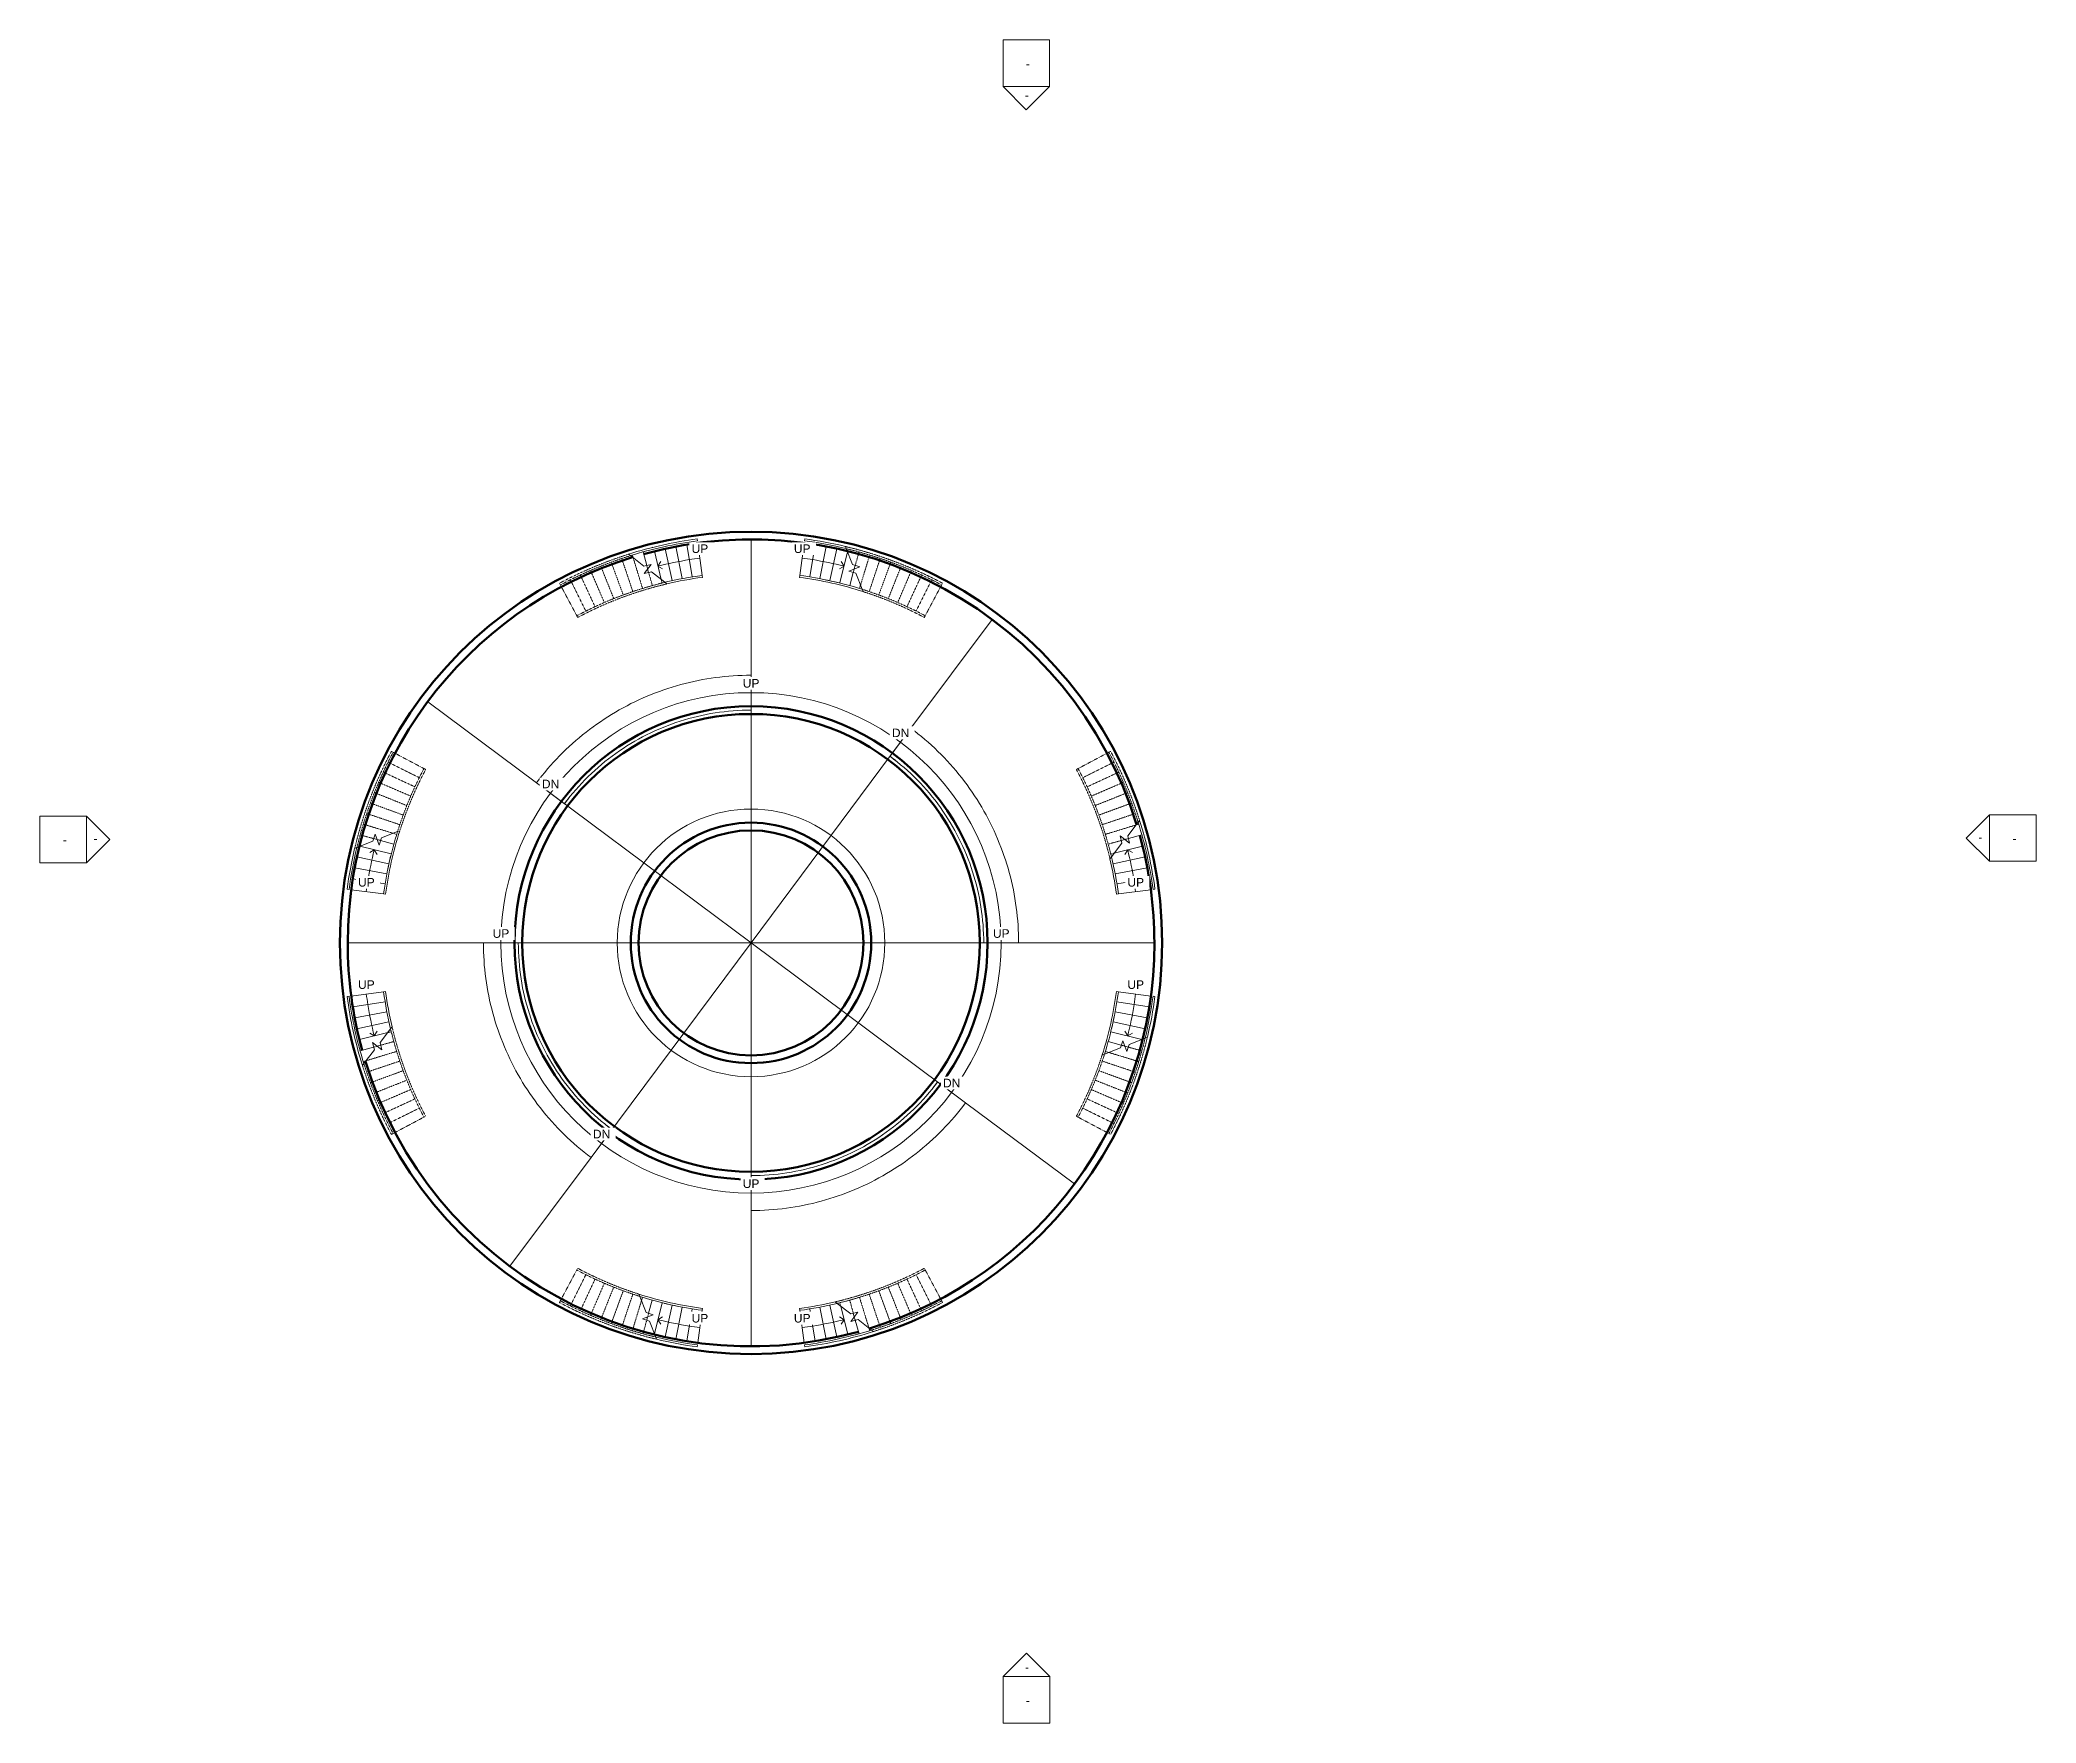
# Model space of a CAD drawing. Header units: inches. Extents: x -1067 to 992, y -835 to 901.
import ezdxf

# ---------------------------------------------------------------- set-up
doc = ezdxf.new("R2010")
doc.units = ezdxf.units.IN
doc.header["$MEASUREMENT"] = 0
doc.linetypes.add('Overhead 1_16_', pattern=[0.101562, 0.0625, -0.039062])
for name, color, linetype, lineweight in [('A-ANNO-SYMB', 6, 'Continuous', 9), ('A-ANNO-TEXT', 2, 'Continuous', 9), ('A-DETL', 5, 'Continuous', 9), ('A-FLOR-HRAL', 1, 'Continuous', 9), ('A-FLOR-OTLN', 6, 'Continuous', 13), ('A-FLOR-STRS', 2, 'Continuous', 9), ('A-SECT-MBND', 5, 'Overhead 1_16_', 9), ('A-WALL', 2, 'Continuous', 13)]:
    doc.layers.add(name, color=color, linetype=linetype, lineweight=lineweight)

# ---------------------------------------------------------------- blocks, each defined once
blk = doc.blocks.new('Railing - Railing-176535-Ground')
at = {"layer": 'A-FLOR-HRAL'}
for p, q in [((-695.6, 85.6), (-698, 84.6)), ((-695.6, 85.6), (-698, 84.6)), ((-712.3, 20.3), (-710.3, 20)), ((-710.3, 20), (-712.3, 20.3))]:
    blk.add_line(p, q, dxfattribs=at)
for points in [[(-698, 84.6), (-704.6, 63.7), (-709.4, 42.1), (-712.3, 20.3)], [(-712.3, 20.3), (-709.4, 42.1), (-704.6, 63.7), (-698, 84.6)], [(-710.3, 20), (-707.4, 42.2), (-702.5, 64.2), (-695.6, 85.6)], [(-710.3, 20), (-707.4, 42.2), (-702.5, 64.2), (-695.6, 85.6)]]:
    blk.add_open_spline(points, degree=3, dxfattribs=at)
at = {"layer": 'A-SECT-MBND'}
blk.add_line((-670.8, 149.6), (-669, 148.7), dxfattribs=at)
for radius, end in [(382.2, 162.537), (380.2, 162.2937)]:
    blk.add_arc((-333.4, -30.1), radius, 151.9565, end, dxfattribs=at)
blk = doc.blocks.new('Railing - Railing-176539-Ground')
at = {"layer": 'A-FLOR-HRAL'}
for p, q in [((-740, 68.2), (-742.2, 67.3)), ((-740, 68.2), (-742.2, 67.3)), ((-750, 25.3), (-748, 25)), ((-748, 25), (-750, 25.3))]:
    blk.add_line(p, q, dxfattribs=at)
for points in [[(-742.2, 67.3), (-745.5, 53.5), (-748.1, 39.4), (-750, 25.3)], [(-750, 25.3), (-748.1, 39.4), (-745.5, 53.5), (-742.2, 67.3)], [(-748, 25), (-746.1, 39.5), (-743.4, 54), (-740, 68.2)], [(-748, 25), (-746.1, 39.5), (-743.4, 54), (-740, 68.2)]]:
    blk.add_open_spline(points, degree=3, dxfattribs=at)
at = {"layer": 'A-SECT-MBND'}
blk.add_line((-704.3, 167.5), (-702.6, 166.5), dxfattribs=at)
for radius, end in [(420.2, 166.5991), (418.2, 166.4084)]:
    blk.add_arc((-333.4, -30.1), radius, 151.9565, end, dxfattribs=at)
blk = doc.blocks.new('Railing - Railing-176648-Ground')
at = {"layer": 'A-FLOR-HRAL'}
for p, q in [((-748, -85.2), (-750, -85.5)), ((-750, -85.5), (-748, -85.2)), ((-734.2, -156.4), (-732.7, -154.5)), ((-734.2, -156.4), (-732.7, -154.5))]:
    blk.add_line(p, q, dxfattribs=at)
for points in [[(-750, -85.5), (-746.8, -109.5), (-741.5, -133.3), (-734.2, -156.4)], [(-750, -85.5), (-746.8, -109.5), (-741.5, -133.3), (-734.2, -156.4)], [(-732.7, -154.5), (-739.8, -131.9), (-744.9, -108.6), (-748, -85.2)], [(-748, -85.2), (-744.9, -108.6), (-739.8, -131.9), (-732.7, -154.5)]]:
    blk.add_open_spline(points, degree=3, dxfattribs=at)
at = {"layer": 'A-SECT-MBND'}
blk.add_line((-702.6, -226.7), (-704.3, -227.7), dxfattribs=at)
for radius, start in [(420.2, 197.4912), (418.2, 197.3005)]:
    blk.add_arc((-333.4, -30.1), radius, start, 208.0435, dxfattribs=at)
blk = doc.blocks.new('Railing - Railing-176652-Ground')
at = {"layer": 'A-FLOR-HRAL'}
for p, q in [((-710.3, -80.2), (-712.3, -80.5)), ((-712.3, -80.5), (-710.3, -80.2)), ((-705.2, -118.9), (-703.6, -116.8)), ((-705.2, -118.9), (-703.6, -116.8))]:
    blk.add_line(p, q, dxfattribs=at)
for points in [[(-712.3, -80.5), (-710.6, -93.4), (-708.2, -106.2), (-705.2, -118.9)], [(-712.3, -80.5), (-710.6, -93.4), (-708.2, -106.2), (-705.2, -118.9)], [(-703.6, -116.8), (-706.5, -104.7), (-708.7, -92.5), (-710.3, -80.2)], [(-710.3, -80.2), (-708.7, -92.5), (-706.5, -104.7), (-703.6, -116.8)]]:
    blk.add_open_spline(points, degree=3, dxfattribs=at)
at = {"layer": 'A-SECT-MBND'}
blk.add_line((-669, -208.9), (-670.8, -209.8), dxfattribs=at)
for radius, start in [(382.2, 193.4291), (380.2, 193.1858)]:
    blk.add_arc((-333.4, -30.1), radius, start, 208.0435, dxfattribs=at)
blk = doc.blocks.new('Railing - Railing-176851-Ground')
at = {"layer": 'A-FLOR-HRAL'}
for p, q in [((-459.7, 370.7), (-457.8, 369.2)), ((-459.7, 370.7), (-457.8, 369.2)), ((-388.5, 384.5), (-388.8, 386.5)), ((-388.8, 386.5), (-388.5, 384.5))]:
    blk.add_line(p, q, dxfattribs=at)
for points in [[(-388.8, 386.5), (-412.8, 383.3), (-436.6, 378), (-459.7, 370.7)], [(-388.8, 386.5), (-412.8, 383.3), (-436.6, 378), (-459.7, 370.7)], [(-457.8, 369.2), (-435.2, 376.3), (-412, 381.4), (-388.5, 384.5)], [(-388.5, 384.5), (-412, 381.4), (-435.2, 376.3), (-457.8, 369.2)]]:
    blk.add_open_spline(points, degree=3, dxfattribs=at)
at = {"layer": 'A-SECT-MBND'}
blk.add_line((-530.1, 339.1), (-531, 340.8), dxfattribs=at)
for radius, start in [(420.2, 107.4912), (418.2, 107.3005)]:
    blk.add_arc((-333.4, -30.1), radius, start, 118.0435, dxfattribs=at)
blk = doc.blocks.new('Railing - Railing-176855-Ground')
at = {"layer": 'A-FLOR-HRAL'}
for p, q in [((-422.2, 341.7), (-420.2, 340.1)), ((-422.2, 341.7), (-420.2, 340.1)), ((-383.5, 346.8), (-383.8, 348.8)), ((-383.8, 348.8), (-383.5, 346.8))]:
    blk.add_line(p, q, dxfattribs=at)
for points in [[(-383.8, 348.8), (-396.7, 347.1), (-409.5, 344.7), (-422.2, 341.7)], [(-383.8, 348.8), (-396.7, 347.1), (-409.5, 344.7), (-422.2, 341.7)], [(-420.2, 340.1), (-408.1, 343), (-395.8, 345.2), (-383.5, 346.8)], [(-383.5, 346.8), (-395.8, 345.2), (-408.1, 343), (-420.2, 340.1)]]:
    blk.add_open_spline(points, degree=3, dxfattribs=at)
at = {"layer": 'A-SECT-MBND'}
blk.add_line((-512.2, 305.5), (-513.1, 307.3), dxfattribs=at)
for radius, start in [(382.2, 103.4291), (380.2, 103.1858)]:
    blk.add_arc((-333.4, -30.1), radius, start, 118.0435, dxfattribs=at)
blk = doc.blocks.new('Railing - Railing-176962-Ground')
at = {"layer": 'A-FLOR-HRAL'}
for p, q in [((-283, 348.8), (-283.3, 346.8)), ((-283.3, 346.8), (-283, 348.8)), ((-217.8, 332.1), (-218.7, 334.5)), ((-217.8, 332.1), (-218.7, 334.5))]:
    blk.add_line(p, q, dxfattribs=at)
for points in [[(-283.3, 346.8), (-261.1, 343.9), (-239.1, 339), (-217.8, 332.1)], [(-283.3, 346.8), (-261.1, 343.9), (-239.1, 339), (-217.8, 332.1)], [(-218.7, 334.5), (-239.7, 341.1), (-261.3, 345.9), (-283, 348.8)], [(-283, 348.8), (-261.3, 345.9), (-239.7, 341.1), (-218.7, 334.5)]]:
    blk.add_open_spline(points, degree=3, dxfattribs=at)
at = {"layer": 'A-SECT-MBND'}
blk.add_line((-153.7, 307.3), (-154.7, 305.5), dxfattribs=at)
for radius, end in [(382.2, 72.537), (380.2, 72.2937)]:
    blk.add_arc((-333.4, -30.1), radius, 61.9565, end, dxfattribs=at)
blk = doc.blocks.new('Railing - Railing-176966-Ground')
at = {"layer": 'A-FLOR-HRAL'}
for p, q in [((-278, 386.5), (-278.3, 384.5)), ((-278.3, 384.5), (-278, 386.5)), ((-235.1, 376.4), (-236, 378.7)), ((-235.1, 376.4), (-236, 378.7))]:
    blk.add_line(p, q, dxfattribs=at)
for points in [[(-278.3, 384.5), (-263.8, 382.6), (-249.4, 379.9), (-235.1, 376.4)], [(-278.3, 384.5), (-263.8, 382.6), (-249.4, 379.9), (-235.1, 376.4)], [(-236, 378.7), (-249.9, 382), (-263.9, 384.6), (-278, 386.5)], [(-278, 386.5), (-263.9, 384.6), (-249.9, 382), (-236, 378.7)]]:
    blk.add_open_spline(points, degree=3, dxfattribs=at)
at = {"layer": 'A-SECT-MBND'}
blk.add_line((-135.8, 340.8), (-136.8, 339.1), dxfattribs=at)
for radius, end in [(420.2, 76.5991), (418.2, 76.4084)]:
    blk.add_arc((-333.4, -30.1), radius, 61.9565, end, dxfattribs=at)
blk = doc.blocks.new('Railing - Railing-177097-Ground')
at = {"layer": 'A-FLOR-HRAL'}
for p, q in [((67.4, 96.2), (65.9, 94.3)), ((67.4, 96.2), (65.9, 94.3)), ((81.2, 25), (83.2, 25.3)), ((83.2, 25.3), (81.2, 25))]:
    blk.add_line(p, q, dxfattribs=at)
for points in [[(65.9, 94.3), (72.9, 71.7), (78.1, 48.5), (81.2, 25)], [(81.2, 25), (78.1, 48.5), (72.9, 71.7), (65.9, 94.3)], [(83.2, 25.3), (80, 49.3), (74.7, 73.1), (67.4, 96.2)], [(83.2, 25.3), (80, 49.3), (74.7, 73.1), (67.4, 96.2)]]:
    blk.add_open_spline(points, degree=3, dxfattribs=at)
at = {"layer": 'A-SECT-MBND'}
blk.add_line((35.7, 166.5), (37.5, 167.5), dxfattribs=at)
for radius, start in [(418.2, 17.3005), (420.2, 17.4912)]:
    blk.add_arc((-333.4, -30.1), radius, start, 28.0435, dxfattribs=at)
blk = doc.blocks.new('Railing - Railing-177101-Ground')
at = {"layer": 'A-FLOR-HRAL'}
for p, q in [((38.4, 58.7), (36.8, 56.7)), ((38.4, 58.7), (36.8, 56.7)), ((43.5, 20), (45.5, 20.3)), ((45.5, 20.3), (43.5, 20))]:
    blk.add_line(p, q, dxfattribs=at)
for points in [[(36.8, 56.7), (39.6, 44.6), (41.9, 32.3), (43.5, 20)], [(43.5, 20), (41.9, 32.3), (39.6, 44.6), (36.8, 56.7)], [(45.5, 20.3), (43.8, 33.2), (41.4, 46), (38.4, 58.7)], [(45.5, 20.3), (43.8, 33.2), (41.4, 46), (38.4, 58.7)]]:
    blk.add_open_spline(points, degree=3, dxfattribs=at)
at = {"layer": 'A-SECT-MBND'}
blk.add_line((2.2, 148.7), (3.9, 149.6), dxfattribs=at)
for radius, start in [(380.2, 13.1858), (382.2, 13.4291)]:
    blk.add_arc((-333.4, -30.1), radius, start, 28.0435, dxfattribs=at)
blk = doc.blocks.new('Railing - Railing-177201-Ground')
at = {"layer": 'A-FLOR-HRAL'}
for p, q in [((45.5, -80.5), (43.5, -80.2)), ((43.5, -80.2), (45.5, -80.5)), ((28.8, -145.7), (31.2, -144.8)), ((28.8, -145.7), (31.2, -144.8))]:
    blk.add_line(p, q, dxfattribs=at)
for points in [[(43.5, -80.2), (40.6, -102.4), (35.6, -124.4), (28.8, -145.7)], [(43.5, -80.2), (40.6, -102.4), (35.6, -124.4), (28.8, -145.7)], [(31.2, -144.8), (37.8, -123.8), (42.6, -102.2), (45.5, -80.5)], [(45.5, -80.5), (42.6, -102.2), (37.8, -123.8), (31.2, -144.8)]]:
    blk.add_open_spline(points, degree=3, dxfattribs=at)
at = {"layer": 'A-SECT-MBND'}
blk.add_line((3.9, -209.8), (2.2, -208.9), dxfattribs=at)
for radius, end in [(380.2, 342.2937), (382.2, 342.537)]:
    blk.add_arc((-333.4, -30.1), radius, 331.9565, end, dxfattribs=at)
blk = doc.blocks.new('Railing - Railing-177205-Ground')
at = {"layer": 'A-FLOR-HRAL'}
for p, q in [((83.2, -85.5), (81.2, -85.2)), ((81.2, -85.2), (83.2, -85.5)), ((73.1, -128.4), (75.4, -127.5)), ((73.1, -128.4), (75.4, -127.5))]:
    blk.add_line(p, q, dxfattribs=at)
for points in [[(81.2, -85.2), (79.2, -99.7), (76.5, -114.1), (73.1, -128.4)], [(81.2, -85.2), (79.2, -99.7), (76.5, -114.1), (73.1, -128.4)], [(75.4, -127.5), (78.7, -113.6), (81.3, -99.6), (83.2, -85.5)], [(83.2, -85.5), (81.3, -99.6), (78.7, -113.6), (75.4, -127.5)]]:
    blk.add_open_spline(points, degree=3, dxfattribs=at)
at = {"layer": 'A-SECT-MBND'}
blk.add_line((37.5, -227.7), (35.7, -226.7), dxfattribs=at)
for radius, end in [(418.2, 346.4084), (420.2, 346.5991)]:
    blk.add_arc((-333.4, -30.1), radius, 331.9565, end, dxfattribs=at)
blk = doc.blocks.new('Railing - Railing-177312-Ground')
at = {"layer": 'A-FLOR-HRAL'}
for p, q in [((-449.1, -392.3), (-448.1, -394.7)), ((-449.1, -392.3), (-448.1, -394.7)), ((-383.8, -409), (-383.5, -407)), ((-383.5, -407), (-383.8, -409))]:
    blk.add_line(p, q, dxfattribs=at)
for points in [[(-383.5, -407), (-405.7, -404.1), (-427.7, -399.1), (-449.1, -392.3)], [(-383.5, -407), (-405.7, -404.1), (-427.7, -399.1), (-449.1, -392.3)], [(-448.1, -394.7), (-427.2, -401.3), (-405.6, -406.1), (-383.8, -409)], [(-383.8, -409), (-405.6, -406.1), (-427.2, -401.3), (-448.1, -394.7)]]:
    blk.add_open_spline(points, degree=3, dxfattribs=at)
at = {"layer": 'A-SECT-MBND'}
blk.add_line((-513.1, -367.4), (-512.2, -365.7), dxfattribs=at)
for radius, end in [(382.2, 252.537), (380.2, 252.2937)]:
    blk.add_arc((-333.4, -30.1), radius, 241.9565, end, dxfattribs=at)
blk = doc.blocks.new('Railing - Railing-177316-Ground')
at = {"layer": 'A-FLOR-HRAL'}
for p, q in [((-431.7, -436.6), (-430.8, -438.9)), ((-431.7, -436.6), (-430.8, -438.9)), ((-388.8, -446.7), (-388.5, -444.7)), ((-388.5, -444.7), (-388.8, -446.7))]:
    blk.add_line(p, q, dxfattribs=at)
for points in [[(-388.5, -444.7), (-403.1, -442.7), (-417.5, -440.1), (-431.7, -436.6)], [(-388.5, -444.7), (-403.1, -442.7), (-417.5, -440.1), (-431.7, -436.6)], [(-430.8, -438.9), (-417, -442.2), (-402.9, -444.8), (-388.8, -446.7)], [(-388.8, -446.7), (-402.9, -444.8), (-417, -442.2), (-430.8, -438.9)]]:
    blk.add_open_spline(points, degree=3, dxfattribs=at)
at = {"layer": 'A-SECT-MBND'}
blk.add_line((-531, -401), (-530.1, -399.2), dxfattribs=at)
for radius, end in [(420.2, 256.5991), (418.2, 256.4084)]:
    blk.add_arc((-333.4, -30.1), radius, 241.9565, end, dxfattribs=at)
blk = doc.blocks.new('Railing - Railing-177423-Ground')
at = {"layer": 'A-FLOR-HRAL'}
for p, q in [((-207.1, -430.9), (-209, -429.4)), ((-207.1, -430.9), (-209, -429.4)), ((-278.3, -444.7), (-278, -446.7)), ((-278, -446.7), (-278.3, -444.7))]:
    blk.add_line(p, q, dxfattribs=at)
for points in [[(-209, -429.4), (-231.6, -436.4), (-254.9, -441.6), (-278.3, -444.7)], [(-278.3, -444.7), (-254.9, -441.6), (-231.6, -436.4), (-209, -429.4)], [(-278, -446.7), (-254, -443.5), (-230.2, -438.2), (-207.1, -430.9)], [(-278, -446.7), (-254, -443.5), (-230.2, -438.2), (-207.1, -430.9)]]:
    blk.add_open_spline(points, degree=3, dxfattribs=at)
at = {"layer": 'A-SECT-MBND'}
blk.add_line((-136.8, -399.2), (-135.8, -401), dxfattribs=at)
for radius, start in [(418.2, 287.3005), (420.2, 287.4912)]:
    blk.add_arc((-333.4, -30.1), radius, start, 298.0435, dxfattribs=at)
blk = doc.blocks.new('Railing - Railing-177427-Ground')
at = {"layer": 'A-FLOR-HRAL'}
for p, q in [((-283.3, -407), (-283, -409)), ((-283, -409), (-283.3, -407)), ((-244.6, -401.9), (-246.7, -400.3)), ((-244.6, -401.9), (-246.7, -400.3))]:
    blk.add_line(p, q, dxfattribs=at)
for points in [[(-246.7, -400.3), (-258.8, -403.1), (-271, -405.4), (-283.3, -407)], [(-283.3, -407), (-271, -405.4), (-258.8, -403.1), (-246.7, -400.3)], [(-283, -409), (-270.1, -407.3), (-257.3, -404.9), (-244.6, -401.9)], [(-283, -409), (-270.1, -407.3), (-257.3, -404.9), (-244.6, -401.9)]]:
    blk.add_open_spline(points, degree=3, dxfattribs=at)
at = {"layer": 'A-SECT-MBND'}
blk.add_line((-154.7, -365.7), (-153.7, -367.4), dxfattribs=at)
for radius, start in [(380.2, 283.1858), (382.2, 283.4291)]:
    blk.add_arc((-333.4, -30.1), radius, start, 298.0435, dxfattribs=at)
blk = doc.blocks.new('Elevation - Detail Number-151647-Ground')
at = {"layer": 'A-ANNO-SYMB'}
for p, q in [((-0.25, -0.25), (-0.25, 0.25)), ((-0.25, 0.25), (0.25, 0.25)), ((0.25, 0.25), (0.25, -0.25)), ((0.25, -0.25), (-0.25, -0.25))]:
    blk.add_line(p, q, dxfattribs=at)
blk = doc.blocks.new('Elevation - Detail Number-151370-Ground')
at = {"layer": 'A-ANNO-SYMB'}
for p, q in [((0, 0.25), (-0.25, 0)), ((0.25, 0), (0, 0.25)), ((-0.25, 0), (0.25, 0))]:
    blk.add_line(p, q, dxfattribs=at)
blk = doc.blocks.new('Elevation - Detail Number-V1-Ground')
at = {"layer": 'A-ANNO-SYMB'}
for p, q in [((0, 0.25), (-0.25, 0)), ((0.25, 0), (0, 0.25)), ((-0.25, 0), (0.25, 0))]:
    blk.add_line(p, q, dxfattribs=at)

msp = doc.modelspace()

# ---------------------------------------------------------------- linework, layer by layer
at = {"layer": 'A-ANNO-TEXT'}
for p, q in [((-426.5, 363.2), (-429.4, 358.5)), ((-424.7, 355.6), (-429.4, 358.5)), ((-242.2, 355.6), (-237.5, 358.5)), ((-240.3, 363.2), (-237.5, 358.5)), ((-726.7, 63), (-722, 65.9)), ((-719.1, 61.2), (-722, 65.9)), ((52.3, 61.2), (55.1, 65.9)), ((59.9, 63), (55.1, 65.9)), ((-726.7, -123.2), (-722, -126)), ((-719.1, -121.3), (-722, -126)), ((52.3, -121.3), (55.1, -126)), ((59.9, -123.2), (55.1, -126)), ((-424.7, -415.8), (-429.4, -418.7)), ((-426.5, -423.4), (-429.4, -418.7)), ((-242.2, -415.8), (-237.5, -418.7)), ((-240.3, -423.4), (-237.5, -418.7))]:
    msp.add_line(p, q, dxfattribs=at)
for points in [[(-397, 365.1), (-407.9, 363.3), (-418.7, 361.1), (-429.4, 358.5)], [(-386.2, 366.7), (-389.8, 366.2), (-393.4, 365.6), (-397, 365.1)], [(-280.7, 366.7), (-277, 366.2), (-273.4, 365.6), (-269.8, 365.1)], [(-269.8, 365.1), (-258.9, 363.3), (-248.1, 361.1), (-237.5, 358.5)], [(-728.6, 33.5), (-726.8, 44.4), (-724.6, 55.2), (-722, 65.9)], [(61.7, 33.5), (60, 44.4), (57.8, 55.2), (55.1, 65.9)], [(-730.2, 22.7), (-729.7, 26.3), (-729.2, 29.9), (-728.6, 33.5)], [(63.3, 22.7), (62.8, 26.3), (62.3, 29.9), (61.7, 33.5)], [(-730.2, -82.8), (-729.7, -86.5), (-729.2, -90.1), (-728.6, -93.7)], [(-728.6, -93.7), (-726.8, -104.6), (-724.6, -115.4), (-722, -126)], [(61.7, -93.7), (60, -104.6), (57.8, -115.4), (55.1, -126)], [(63.3, -82.8), (62.8, -86.5), (62.3, -90.1), (61.7, -93.7)], [(-397, -425.2), (-407.9, -423.5), (-418.7, -421.3), (-429.4, -418.7)], [(-386.2, -426.8), (-389.8, -426.4), (-393.4, -425.8), (-397, -425.2)], [(-280.7, -426.8), (-277, -426.4), (-273.4, -425.8), (-269.8, -425.2)], [(-269.8, -425.2), (-258.9, -423.5), (-248.1, -421.3), (-237.5, -418.7)]]:
    msp.add_open_spline(points, degree=3, dxfattribs=at)
at = {"layer": 'A-DETL'}
for p, q in [((-333.4, 245.9), (-333.4, 385.9)), ((-168.5, 191.2), (-84.8, 303.4)), ((-333.4, -30.1), (-333.4, 227.9)), ((-554.7, 134.9), (-666.9, 218.5)), ((-168.5, 191.2), (-333.4, -30.1)), ((-554.7, 134.9), (-333.4, -30.1)), ((-609.4, -30.1), (-749.4, -30.1)), ((-333.4, -30.1), (-591.4, -30.1)), ((-498.4, -251.4), (-333.4, -30.1)), ((-333.4, -30.1), (-75.4, -30.1)), ((-333.4, -30.1), (-333.4, -288.1)), ((-112.1, -195), (-333.4, -30.1)), ((-57.4, -30.1), (82.6, -30.1)), ((-112.1, -195), (0.1, -278.7)), ((-498.4, -251.4), (-582, -363.6)), ((-333.4, -306.1), (-333.4, -446))]:
    msp.add_line(p, q, dxfattribs=at)
for radius in [258, 244, 138]:
    msp.add_circle((-333.4, -30.1), radius, dxfattribs=at)
at = {"layer": 'A-FLOR-OTLN'}
for start, end in [(0, 180), (180, 0)]:
    msp.add_arc((-333.4, -30.1), 244, start, end, dxfattribs=at)
at = {"layer": 'A-FLOR-STRS'}
for p, q in [((-444.8, 373), (-441, 359.1)), ((-433.1, 373.7), (-426, 344.6)), ((-422, 376.3), (-414.8, 343.4)), ((-410.8, 378.6), (-404.5, 345.5)), ((-399.6, 380.6), (-394.2, 347.3)), ((-388.2, 382.2), (-383.8, 348.8)), ((-283, 348.8), (-278.6, 382.2)), ((-272.7, 347.3), (-267.3, 380.6)), ((-262.3, 345.5), (-256, 378.6)), ((-252, 343.4), (-244.8, 376.3)), ((-241.8, 341), (-233.8, 373.2)), ((-235.1, 376.4), (-228.7, 360)), ((-443.8, 358.4), (-457.8, 369.2)), ((-455.8, 369.8), (-455, 367.1)), ((-436.3, 360.2), (-443.8, 358.4)), ((-443.7, 350.7), (-436.3, 360.2)), ((-436.2, 352.5), (-443.7, 350.7)), ((-440, 355.5), (-439, 351.9)), ((-422.2, 341.7), (-436.2, 352.5)), ((-221.3, 357.7), (-232.5, 353.3)), ((-232.5, 353.3), (-225.2, 351)), ((-231.6, 338.4), (-227.9, 351.9)), ((-228.7, 360), (-221.3, 357.7)), ((-226.9, 355.5), (-225.9, 359.1)), ((-225.2, 351), (-218.7, 334.5)), ((-221.5, 335.4), (-220.4, 339)), ((-333.4, 245.9), (-333.4, 213.9)), ((-333.4, 245.9), (-333.4, 209.9)), ((-168.5, 191.2), (-190, 162.3)), ((-168.5, 191.2), (-190, 162.3)), ((-554.7, 134.9), (-525.8, 113.4)), ((-554.7, 134.9), (-525.8, 113.4)), ((-714.5, 78.2), (-698, 84.6)), ((-698.9, 81.8), (-702.5, 82.9)), ((55.1, 80.3), (65.9, 94.3)), ((66.5, 92.3), (63.7, 91.5)), ((-740, 68.2), (-723.5, 74.7)), ((-704.5, 61.6), (-736.7, 69.5)), ((-723.5, 74.7), (-721.2, 82)), ((-719, 76.5), (-722.6, 77.4)), ((-721.2, 82), (-716.8, 70.8)), ((-716.8, 70.8), (-714.5, 78.2)), ((-701.9, 71.7), (-715.4, 75.5)), ((38.4, 58.7), (49.2, 72.7)), ((70.4, 69.6), (41.3, 62.4)), ((49.2, 72.7), (47.4, 80.2)), ((47.4, 80.2), (56.9, 72.8)), ((52.2, 76.5), (48.5, 75.5)), ((56.9, 72.8), (55.1, 80.3)), ((69.7, 81.3), (55.8, 77.4)), ((-709, 41), (-742.1, 47.3)), ((-706.9, 51.3), (-739.8, 58.5)), ((73, 58.5), (40, 51.3)), ((75.3, 47.3), (42.1, 41)), ((-712.3, 20.3), (-745.8, 24.7)), ((-710.8, 30.7), (-744.1, 36)), ((77.2, 36), (44, 30.7)), ((78.9, 24.7), (45.5, 20.3)), ((-609.4, -30.1), (-577.4, -30.1)), ((-609.4, -30.1), (-573.4, -30.1)), ((-57.4, -30.1), (-93.4, -30.1)), ((-57.4, -30.1), (-89.4, -30.1)), ((-745.8, -84.9), (-712.3, -80.5)), ((45.5, -80.5), (78.9, -84.9)), ((-744.1, -96.2), (-710.8, -90.9)), ((-742.1, -107.5), (-709, -101.2)), ((42.1, -101.2), (75.3, -107.5)), ((44, -90.9), (77.2, -96.2)), ((-739.8, -118.7), (-706.9, -111.5)), ((-737.3, -129.8), (-708.1, -122.6)), ((-705.2, -118.9), (-716, -132.9)), ((37.7, -121.7), (69.8, -129.7)), ((40, -111.5), (73, -118.7)), ((-736.5, -141.5), (-722.6, -137.6)), ((-721.9, -140.5), (-732.7, -154.5)), ((-714.2, -140.3), (-723.7, -133)), ((-723.7, -133), (-721.9, -140.5)), ((-719, -136.6), (-715.4, -135.6)), ((-716, -132.9), (-714.2, -140.3)), ((47.7, -138.3), (31.2, -144.8)), ((32.1, -142), (35.6, -143.1)), ((35, -131.9), (48.5, -135.6)), ((50, -131), (47.7, -138.3)), ((54.3, -142.2), (50, -131)), ((52.2, -136.6), (55.8, -137.6)), ((56.6, -134.8), (54.3, -142.2)), ((73.1, -128.4), (56.6, -134.8)), ((-733.3, -152.5), (-730.6, -151.7)), ((-112.1, -195), (-141, -173.5)), ((-112.1, -195), (-141, -173.5)), ((-498.4, -251.4), (-476.9, -222.5)), ((-498.4, -251.4), (-476.9, -222.5)), ((-333.4, -306.1), (-333.4, -270.1)), ((-333.4, -306.1), (-333.4, -274.1)), ((-441.7, -411.2), (-448.1, -394.7)), ((-445.3, -395.6), (-446.4, -399.1)), ((-434.3, -413.5), (-441.7, -411.2)), ((-435.2, -398.5), (-439, -412)), ((-425.1, -401.2), (-433, -433.3)), ((-414.8, -403.6), (-422, -436.5)), ((-404.5, -405.7), (-410.8, -438.8)), ((-394.2, -407.5), (-399.6, -440.8)), ((-383.8, -409), (-388.2, -442.4)), ((-278.6, -442.4), (-283, -409)), ((-267.3, -440.8), (-272.7, -407.5)), ((-256, -438.8), (-262.3, -405.7)), ((-244.8, -436.5), (-252, -403.6)), ((-244.6, -401.9), (-230.6, -412.7)), ((-233.7, -433.9), (-240.9, -404.8)), ((-230.6, -412.7), (-223.2, -410.9)), ((-223.2, -410.9), (-230.5, -420.4)), ((-445.5, -417.9), (-434.3, -413.5)), ((-438.2, -420.1), (-445.5, -417.9)), ((-440, -415.7), (-441, -419.3)), ((-431.7, -436.6), (-438.2, -420.1)), ((-230.5, -420.4), (-223, -418.6)), ((-226.9, -415.7), (-227.9, -412)), ((-222, -433.2), (-225.9, -419.3)), ((-223, -418.6), (-209, -429.4)), ((-211, -430), (-211.8, -427.2))]:
    msp.add_line(p, q, dxfattribs=at)
for points in [[(-445.2, 373), (-443.9, 373.3), (-442.6, 373.7), (-441.3, 374)], [(-436.4, 377.3), (-435.8, 377.5), (-435.2, 377.6), (-434.6, 377.8)], [(-244.1, 341.6), (-248.4, 342.6), (-252.7, 343.5), (-257, 344.4)], [(-333.4, 245.9), (-345.6, 245.9), (-370.1, 244.3), (-406.1, 237), (-440.9, 225), (-473.7, 208.5), (-504.1, 187.8), (-531.5, 163.3), (-547.4, 144.7), (-554.7, 134.9)], [(-333.4, 245.9), (-345.6, 245.9), (-370.1, 244.3), (-406.1, 237), (-440.9, 225), (-473.7, 208.5), (-504.1, 187.8), (-531.5, 163.3), (-547.4, 144.7), (-554.7, 134.9)], [(-333.4, 209.9), (-345.8, 209.9), (-370.6, 208), (-406.9, 199.4), (-441.5, 185.3), (-473.5, 166), (-502.1, 142), (-518.4, 123.3), (-525.8, 113.4)], [(-57.4, -30.1), (-57.4, -17.9), (-59, 6.6), (-66.3, 42.6), (-78.3, 77.4), (-94.8, 110.2), (-115.5, 140.6), (-140, 168), (-158.7, 183.9), (-168.5, 191.2)], [(-57.4, -30.1), (-57.4, -17.9), (-59, 6.6), (-66.3, 42.6), (-78.3, 77.4), (-94.8, 110.2), (-115.5, 140.6), (-140, 168), (-158.7, 183.9), (-168.5, 191.2)], [(-184.1, 157.8), (-186, 159.3), (-188, 160.9), (-190, 162.3)], [(-93.4, -30.1), (-93.4, -17.7), (-95.3, 7.1), (-103.9, 43.4), (-118.1, 78), (-137.3, 110), (-161.3, 138.6), (-180.1, 154.9), (-190, 162.3)], [(-521.3, 119.2), (-522.8, 117.3), (-524.4, 115.3), (-525.8, 113.4)], [(69.6, 81.6), (70, 80.4), (70.3, 79.1), (70.7, 77.8)], [(74, 72.9), (74.2, 72.3), (74.3, 71.7), (74.5, 71.1)], [(-705.1, 59.2), (-706.1, 54.9), (-707.1, 50.6), (-708, 46.3)], [(-609.4, -30.1), (-609.4, -42.3), (-607.8, -66.8), (-600.5, -102.8), (-588.5, -137.5), (-572, -170.4), (-551.3, -200.8), (-526.8, -228.1), (-508.2, -244.1), (-498.4, -251.4)], [(-609.4, -30.1), (-609.4, -42.3), (-607.8, -66.8), (-600.5, -102.8), (-588.5, -137.5), (-572, -170.4), (-551.3, -200.8), (-526.8, -228.1), (-508.2, -244.1), (-498.4, -251.4)], [(-573.4, -30.1), (-573.4, -42.5), (-571.5, -67.3), (-562.9, -103.6), (-548.8, -138.2), (-529.5, -170.1), (-505.5, -198.7), (-486.8, -215.1), (-476.9, -222.5)], [(38.2, -119.4), (39.3, -115.1), (40.2, -110.8), (41.1, -106.5)], [(-740.8, -133.1), (-741, -132.5), (-741.2, -131.9), (-741.3, -131.3)], [(-736.5, -141.8), (-736.8, -140.5), (-737.2, -139.2), (-737.5, -137.9)], [(-333.4, -270.1), (-321, -270.1), (-296.2, -268.2), (-259.9, -259.6), (-225.3, -245.5), (-193.4, -226.2), (-164.8, -202.2), (-148.4, -183.5), (-141, -173.5)], [(-145.5, -179.4), (-144, -177.5), (-142.5, -175.5), (-141, -173.5)], [(-333.4, -306.1), (-321.2, -306.1), (-296.7, -304.5), (-260.7, -297.2), (-226, -285.2), (-193.1, -268.7), (-162.7, -248), (-135.4, -223.5), (-119.4, -204.8), (-112.1, -195)], [(-333.4, -306.1), (-321.2, -306.1), (-296.7, -304.5), (-260.7, -297.2), (-226, -285.2), (-193.1, -268.7), (-162.7, -248), (-135.4, -223.5), (-119.4, -204.8), (-112.1, -195)], [(-482.8, -218), (-480.8, -219.5), (-478.8, -221), (-476.9, -222.5)], [(-422.7, -401.8), (-418.4, -402.8), (-414.1, -403.7), (-409.8, -404.6)], [(-230.4, -437.5), (-231, -437.7), (-231.6, -437.8), (-232.3, -438)], [(-221.7, -433.1), (-223, -433.5), (-224.3, -433.8), (-225.6, -434.2)]]:
    msp.add_open_spline(points, degree=3, dxfattribs=at)
at = {"layer": 'A-SECT-MBND'}
for p, q in [((-233.8, 373.2), (-233.7, 373.7)), ((-225.9, 359.1), (-222, 373)), ((-499, 354), (-484.7, 320.9)), ((-488.4, 358.4), (-475, 325)), ((-477.6, 362.5), (-465.2, 328.7)), ((-466.8, 366.3), (-455.3, 332.2)), ((-455, 367.1), (-445.3, 335.4)), ((-441, 359.1), (-440, 355.5)), ((-439, 351.9), (-435.2, 338.4)), ((-227.9, 351.9), (-226.9, 355.5)), ((-220.4, 339), (-211, 369.8)), ((-211.5, 332.2), (-200.1, 366.3)), ((-201.6, 328.7), (-189.2, 362.5)), ((-191.8, 325), (-178.5, 358.4)), ((-182.1, 320.9), (-167.9, 354)), ((-531, 340.8), (-530.1, 339.1)), ((-530.1, 339.1), (-513.1, 307.3)), ((-519.8, 344.3), (-503.8, 312.1)), ((-509.5, 349.3), (-494.3, 316.6)), ((-426, 344.6), (-425.1, 341)), ((-172.5, 316.6), (-157.4, 349.3)), ((-163.1, 312.1), (-147, 344.3)), ((-153.7, 307.3), (-136.8, 339.1)), ((-135.8, 340.8), (-136.8, 339.1)), ((-512.2, 305.5), (-513.1, 307.3)), ((-154.7, 305.5), (-153.7, 307.3)), ((-704.3, 167.5), (-702.6, 166.5)), ((-670.8, 149.6), (-702.6, 166.5)), ((35.7, 166.5), (3.9, 149.6)), ((37.5, 167.5), (35.7, 166.5)), ((-680.1, 130.8), (-712.8, 146)), ((-675.6, 140.3), (-707.8, 156.3)), ((-669, 148.7), (-670.8, 149.6)), ((2.2, 148.7), (3.9, 149.6)), ((41, 156.3), (8.8, 140.3)), ((46, 146), (13.3, 130.8)), ((-688.5, 111.5), (-721.9, 124.9)), ((-684.4, 121.2), (-717.5, 135.5)), ((50.7, 135.5), (17.6, 121.2)), ((55.1, 124.9), (21.6, 111.5)), ((-695.7, 91.8), (-729.8, 103.3)), ((-692.2, 101.7), (-726, 114.1)), ((59.2, 114.1), (25.4, 101.7)), ((63, 103.3), (28.9, 91.8)), ((-702.5, 82.9), (-733.3, 92.3)), ((63.7, 91.5), (32.1, 81.8)), ((-736.7, 69.5), (-737.3, 69.6)), ((-722.6, 77.4), (-736.6, 81.3)), ((-715.4, 75.5), (-719, 76.5)), ((48.5, 75.5), (35, 71.7)), ((41.3, 62.4), (37.7, 61.6)), ((55.8, 77.4), (52.2, 76.5)), ((-708.1, -122.6), (-704.5, -121.7)), ((-730.6, -151.7), (-698.9, -142)), ((-722.6, -137.6), (-719, -136.6)), ((-715.4, -135.6), (-701.9, -131.9)), ((35.6, -143.1), (66.5, -152.5)), ((48.5, -135.6), (52.2, -136.6)), ((55.8, -137.6), (69.7, -141.5)), ((69.8, -129.7), (70.4, -129.8)), ((-729.8, -163.5), (-695.7, -152)), ((-726, -174.3), (-692.2, -161.9)), ((25.4, -161.9), (59.2, -174.3)), ((28.9, -152), (63, -163.5)), ((-721.9, -185), (-688.5, -171.7)), ((-717.5, -195.6), (-684.4, -181.4)), ((17.6, -181.4), (50.7, -195.6)), ((21.6, -171.7), (55.1, -185)), ((-712.8, -206.1), (-680.1, -191)), ((-707.8, -216.5), (-675.6, -200.5)), ((8.8, -200.5), (41, -216.5)), ((13.3, -191), (46, -206.1)), ((-702.6, -226.7), (-670.8, -209.8)), ((-669, -208.9), (-670.8, -209.8)), ((2.2, -208.9), (3.9, -209.8)), ((3.9, -209.8), (35.7, -226.7)), ((-704.3, -227.7), (-702.6, -226.7)), ((37.5, -227.7), (35.7, -226.7)), ((-513.1, -367.4), (-530.1, -399.2)), ((-512.2, -365.7), (-513.1, -367.4)), ((-154.7, -365.7), (-153.7, -367.4)), ((-136.8, -399.2), (-153.7, -367.4)), ((-503.8, -372.3), (-519.8, -404.5)), ((-494.3, -376.8), (-509.5, -409.5)), ((-484.7, -381.1), (-499, -414.2)), ((-475, -385.1), (-488.4, -418.6)), ((-465.2, -388.9), (-477.6, -422.7)), ((-189.2, -422.7), (-201.6, -388.9)), ((-178.5, -418.6), (-191.8, -385.1)), ((-167.9, -414.2), (-182.1, -381.1)), ((-157.4, -409.5), (-172.5, -376.8)), ((-147, -404.5), (-163.1, -372.3)), ((-531, -401), (-530.1, -399.2)), ((-455.3, -392.4), (-466.8, -426.5)), ((-446.4, -399.1), (-455.8, -430)), ((-240.9, -404.8), (-241.8, -401.2)), ((-227.9, -412), (-231.6, -398.5)), ((-211.8, -427.2), (-221.5, -395.6)), ((-200.1, -426.5), (-211.5, -392.4)), ((-135.8, -401), (-136.8, -399.2)), ((-441, -419.3), (-444.8, -433.2)), ((-439, -412), (-440, -415.7)), ((-225.9, -419.3), (-226.9, -415.7)), ((-433, -433.3), (-433.1, -433.9))]:
    msp.add_line(p, q, dxfattribs=at)
for radius, start, end in [(420.2, 107.4912, 118.0435), (420.2, 61.9565, 76.5991), (418.2, 61.9565, 76.4084), (418.2, 61.9565, 76.4084), (418.2, 107.3005, 118.0435), (418.2, 107.3005, 118.0435), (382.2, 103.4291, 118.0435), (382.2, 103.4291, 118.0435), (380.2, 103.1858, 118.0435), (382.2, 61.9565, 72.537), (382.2, 61.9565, 72.537), (380.2, 61.9565, 72.2937), (420.2, 151.9565, 166.5991), (418.2, 151.9565, 166.4084), (418.2, 151.9565, 166.4084), (418.2, 17.3005, 28.0435), (418.2, 17.3005, 28.0435), (420.2, 17.4912, 28.0435), (382.2, 151.9565, 162.537), (382.2, 151.9565, 162.537), (380.2, 151.9565, 162.2937), (380.2, 13.1858, 28.0435), (382.2, 13.4291, 28.0435), (382.2, 13.4291, 28.0435), (382.2, 193.4291, 208.0435), (382.2, 193.4291, 208.0435), (380.2, 193.1858, 208.0435), (418.2, 331.9565, 346.4084), (418.2, 331.9565, 346.4084), (420.2, 331.9565, 346.5991), (420.2, 197.4912, 208.0435), (418.2, 197.3005, 208.0435), (418.2, 197.3005, 208.0435), (380.2, 331.9565, 342.2937), (382.2, 331.9565, 342.537), (382.2, 331.9565, 342.537), (382.2, 241.9565, 252.537), (382.2, 241.9565, 252.537), (380.2, 241.9565, 252.2937), (380.2, 283.1858, 298.0435), (382.2, 283.4291, 298.0435), (382.2, 283.4291, 298.0435), (420.2, 241.9565, 256.5991), (418.2, 241.9565, 256.4084), (418.2, 241.9565, 256.4084), (418.2, 287.3005, 298.0435), (418.2, 287.3005, 298.0435), (420.2, 287.4912, 298.0435)]:
    msp.add_arc((-333.4, -30.1), radius, start, end, dxfattribs=at)
at = {"layer": 'A-WALL', "lineweight": 50}
for radius, start, end in [(424, 360, 180), (416, 17.0786, 105.4461), (416, 107.0814, 180), (244, 360, 180), (236, 0, 180), (124, 360, 180), (116, 0, 180), (416, 0, 15.446), (424, 180, 360), (416, 180, 195.446), (244, 180, 360), (236, 180, 0), (124, 180, 360), (116, 180, 0), (416, 287.0814, 0), (416, 197.0786, 285.4461)]:
    msp.add_arc((-333.4, -30.1), radius, start, end, dxfattribs=at)

# ---------------------------------------------------------------- block references
at = {"layer": 'A-ANNO-SYMB', "xscale": 95.99999999999994, "yscale": 95.99999999999994, "zscale": 95.99999999999994}
for name, p in [('Elevation - Detail Number-151647-Ground', (-49.5, 877)), ('Elevation - Detail Number-151647-Ground', (-1042.8, 76.6)), ('Elevation - Detail Number-151647-Ground', (968, 78)), ('Elevation - Detail Number-151370-Ground', (-49.3, -786.6)), ('Elevation - Detail Number-151647-Ground', (-49.3, -810.6))]:
    msp.add_blockref(name, p, dxfattribs=at)
at = {"layer": 'A-ANNO-SYMB', "extrusion": (0, 0, -1), "xscale": 95.99999999999994, "yscale": 95.99999999999994, "zscale": 95.99999999999994}
for p, rotation in [((49.5, 853), 180), ((1018.8, 76.6), 90.00000000000038)]:
    msp.add_blockref('Elevation - Detail Number-V1-Ground', p, dxfattribs=dict(at, rotation=rotation))
at = {"layer": 'A-ANNO-SYMB', "xscale": 95.99999999999994, "yscale": 95.99999999999994, "zscale": 95.99999999999994, "rotation": 90}
msp.add_blockref('Elevation - Detail Number-151370-Ground', (944, 78), dxfattribs=at)
at = {"layer": 'A-FLOR-HRAL'}
for name in ['Railing - Railing-176851-Ground', 'Railing - Railing-176966-Ground', 'Railing - Railing-176855-Ground', 'Railing - Railing-176962-Ground', 'Railing - Railing-176539-Ground', 'Railing - Railing-177097-Ground', 'Railing - Railing-176535-Ground', 'Railing - Railing-177101-Ground', 'Railing - Railing-176652-Ground', 'Railing - Railing-177201-Ground', 'Railing - Railing-176648-Ground', 'Railing - Railing-177205-Ground', 'Railing - Railing-177312-Ground', 'Railing - Railing-177427-Ground', 'Railing - Railing-177316-Ground', 'Railing - Railing-177423-Ground']:
    msp.add_blockref(name, (0, 0), dxfattribs=at)

# ---------------------------------------------------------------- next in the draw order: texts
at = {"layer": 'A-ANNO-SYMB', "char_height": 8.852, "width": 4.86, "attachment_point": 2, "line_spacing_factor": 0.938532, "bg_fill": 3, "box_fill_scale": 1.25, "bg_fill_color": 0, "bg_fill_transparency": 0}
for insert in [(-47.9, 880.8), (-49, 848.3), (-1041.2, 80.4), (-1009.4, 81.9), (934.5, 83.2), (969.6, 81.8), (-48.8, -772.4), (-47.8, -806.8)]:
    msp.add_mtext('\\fArial|b0|i0|c0|p34|;-', dxfattribs=dict(at, insert=insert))
at = {"layer": 'A-ANNO-TEXT', "char_height": 8.852, "attachment_point": 1, "line_spacing_factor": 0.938532, "bg_fill": 3, "box_fill_scale": 1.25, "bg_fill_color": 0, "bg_fill_transparency": 0}
for s, insert, width in [('\\fArial|b0|i0|c0|p34|;UP', (-394.7, 380.8), 20.437), ('\\fArial|b0|i0|c0|p34|;UP', (-289.2, 380.8), 20.437), ('\\fArial|b0|i0|c0|p34|;UP', (-341.9, 242), 20.437), ('\\fArial|b0|i0|c0|p34|;DN', (-188.1, 190.9), 21.268), ('\\fArial|b0|i0|c0|p34|;DN', (-549.1, 138.2), 21.268), ('\\fArial|b0|i0|c0|p34|;UP', (-738.7, 36.8), 20.437), ('\\fArial|b0|i0|c0|p34|;UP', (54.8, 36.8), 20.437), ('\\fArial|b0|i0|c0|p34|;UP', (-599.9, -16), 20.437), ('\\fArial|b0|i0|c0|p34|;UP', (-83.9, -16), 20.437), ('\\fArial|b0|i0|c0|p34|;UP', (-738.7, -68.7), 20.437), ('\\fArial|b0|i0|c0|p34|;UP', (54.8, -68.7), 20.437), ('\\fArial|b0|i0|c0|p34|;DN', (-135.4, -170.2), 21.268), ('\\fArial|b0|i0|c0|p34|;DN', (-496.5, -222.8), 21.268), ('\\fArial|b0|i0|c0|p34|;UP', (-341.9, -274), 20.437), ('\\fArial|b0|i0|c0|p34|;UP', (-394.7, -412.7), 20.437), ('\\fArial|b0|i0|c0|p34|;UP', (-289.2, -412.7), 20.437)]:
    msp.add_mtext(s, dxfattribs=dict(at, insert=insert, width=width))

doc.saveas('drawing.dxf')
